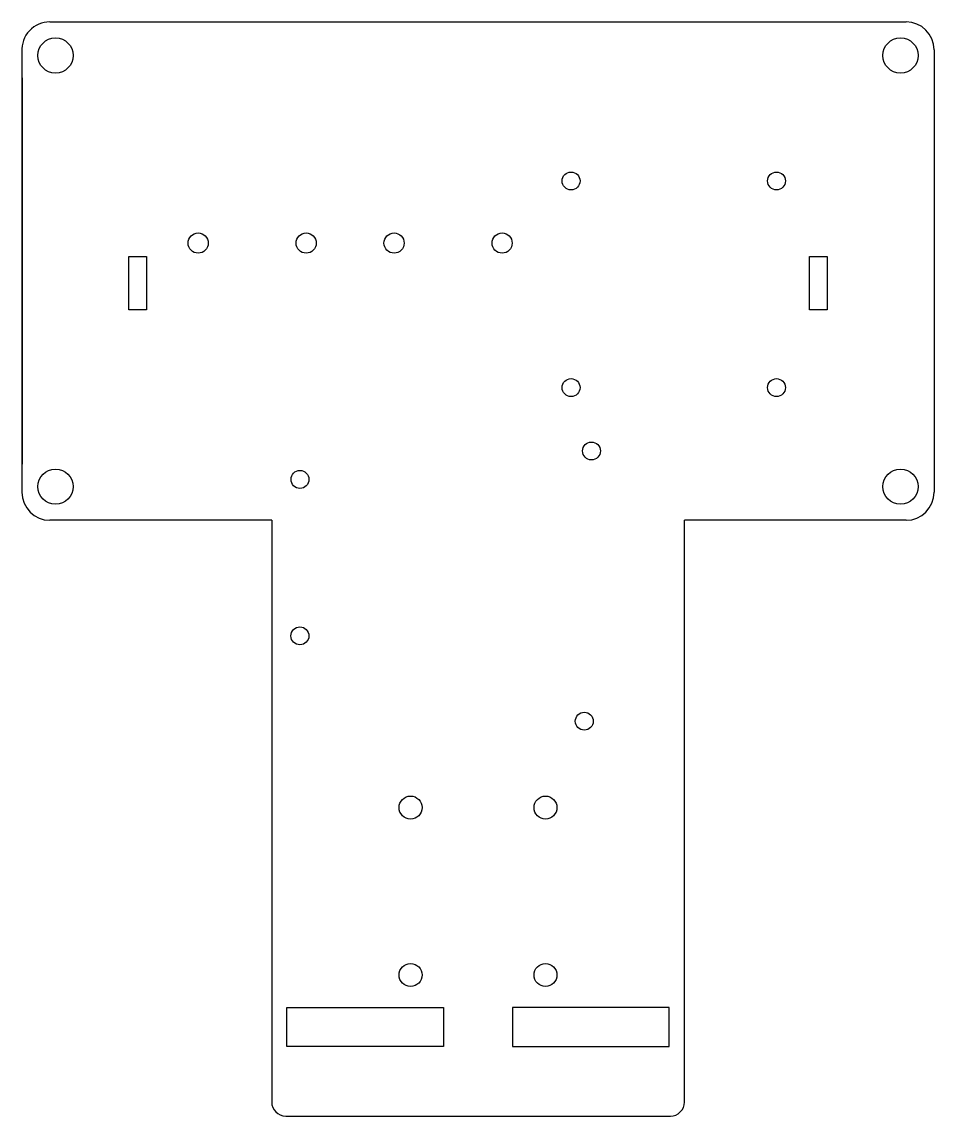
# Model space of a CAD drawing. Header units: millimetres. Extents: x -75 to 88, y -110 to 85.
import ezdxf

# ---------------------------------------------------------------- set-up
doc = ezdxf.new("R2010")
doc.units = ezdxf.units.MM
doc.layers.get('0').update_dxf_attribs({"linetype": 'CONTINUOUS'})

msp = doc.modelspace()

# ---------------------------------------------------------------- linework, layer by layer
for p, q in [((-69.99, 85), (82.97, 85)), ((-74.97, 79.68), (-74.97, 1)), ((87.98, 80), (87.98, 1)), ((-74.88, 6), (-74.88, 75)), ((-55.87, 33.59), (-55.87, 43.11)), ((-55.87, 43.11), (-52.7, 43.11)), ((-52.7, 43.11), (-52.7, 33.59)), ((65.7, 43.11), (68.88, 43.11)), ((65.7, 33.59), (65.7, 43.11)), ((68.88, 43.11), (68.88, 33.59)), ((-52.7, 33.59), (-55.87, 33.59)), ((68.88, 33.59), (65.7, 33.59)), ((-30.36, -4), (-69.98, -4)), ((-30.36, -4), (-30.36, -107.9)), ((82.97, -4), (43.37, -4)), ((43.37, -107.91), (43.37, -4)), ((-27.66, -91), (0.34, -91)), ((-27.66, -98), (-27.66, -91)), ((0.34, -91), (0.34, -98)), ((12.66, -91), (12.66, -98)), ((40.66, -91), (12.66, -91)), ((40.66, -98), (40.66, -91)), ((0.34, -98), (-27.66, -98)), ((12.66, -98), (40.66, -98)), ((-27.86, -110.4), (40.87, -110.41))]:
    msp.add_line(p, q)
for centre, radius in [((-68.98, 79), 3.15), ((81.97, 79), 3.15), ((23.12, 56.59), 1.6), ((59.82, 56.59), 1.6), ((-43.5, 45.5), 1.8), ((-24.2, 45.5), 1.8), ((-8.5, 45.5), 1.8), ((10.8, 45.5), 1.8), ((23.12, 19.69), 1.6), ((59.82, 19.69), 1.6), ((26.76, 8.37), 1.6), ((-68.98, 2), 3.15), ((-25.31, 3.29), 1.6), ((81.97, 2), 3.15), ((-25.32, -24.65), 1.6), ((25.48, -39.89), 1.6), ((-5.55, -55.31), 2.05), ((18.55, -55.31), 2.05), ((-5.55, -85.21), 2.05), ((18.55, -85.21), 2.05)]:
    msp.add_circle(centre, radius)
for centre, radius, start, end in [((-69.99, 80), 5, 90, 183.6449), ((82.97, 80), 5, 0, 90), ((-69.98, 1), 5, 180, 270), ((82.97, 1), 5, -90, 0), ((-27.86, -107.9), 2.5, 180, 269.9861), ((40.87, -107.91), 2.5, -90.0139, 0)]:
    msp.add_arc(centre, radius, start, end)

doc.saveas('drawing.dxf')
